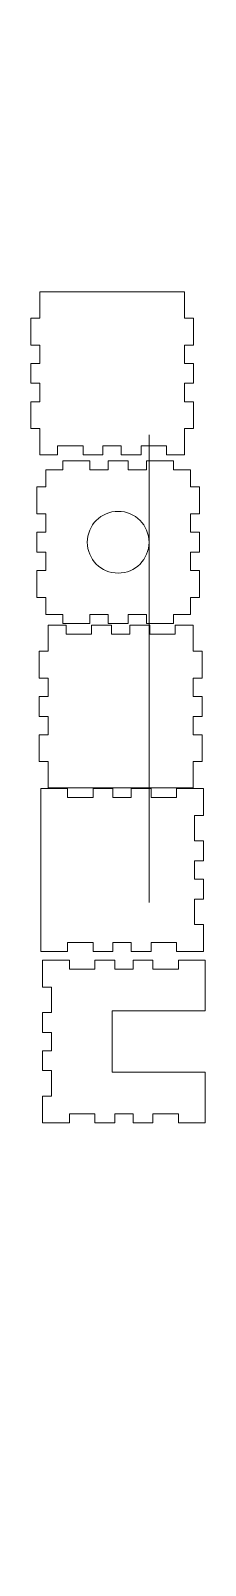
# Model space of a CAD drawing. Header units: inches. Extents: x 19.1 to 23.7, y -22 to 18.1.
import ezdxf

# ---------------------------------------------------------------- set-up
doc = ezdxf.new("R2010")
doc.units = ezdxf.units.IN
doc.header["$MEASUREMENT"] = 0
doc.layers.add('Layer 1', color=7, linetype='Continuous')

msp = doc.modelspace()

# ---------------------------------------------------------------- linework, layer by layer
at = {"layer": 'Layer 1', "lineweight": 9}
for points, knots in [([(22.237, 4.762), (22.237, 5.208), (21.876, 5.569), (21.43, 5.569), (21.43, 5.569), (20.984, 5.569), (20.623, 5.208), (20.623, 4.762), (20.623, 4.762), (20.623, 4.316), (20.984, 3.955), (21.43, 3.955), (21.43, 3.955), (21.876, 3.955), (22.237, 4.316), (22.237, 4.762), (22.237, 18.134), (22.237, -21.982), (22.237, 4.762)], [0, 0, 0, 0, 0.2, 0.2, 0.2, 0.2, 0.4, 0.4, 0.4, 0.4, 0.6, 0.6, 0.6, 0.6, 1, 1, 1, 1.000004, 1.000004, 1.000004, 1.000004]), ([(19.848, 11.304), (19.848, 11.304), (19.38, 11.304), (19.38, 11.304), (19.38, 11.304), (19.38, 11.304), (19.38, 10.62), (19.38, 10.62), (19.38, 10.62), (19.38, 10.62), (19.144, 10.62), (19.144, 10.62), (19.144, 10.62), (19.144, 10.62), (19.144, 9.916), (19.144, 9.916), (19.144, 9.916), (19.144, 9.916), (19.38, 9.916), (19.38, 9.916), (19.38, 9.916), (19.38, 9.916), (19.38, 9.436), (19.38, 9.436), (19.38, 9.436), (19.38, 9.436), (19.144, 9.436), (19.144, 9.436), (19.144, 9.436), (19.144, 9.436), (19.144, 8.916), (19.144, 8.916), (19.144, 8.916), (19.144, 8.916), (19.38, 8.916), (19.38, 8.916), (19.38, 8.916), (19.38, 8.916), (19.38, 8.436), (19.38, 8.436), (19.38, 8.436), (19.38, 8.436), (19.144, 8.436), (19.144, 8.436), (19.144, 8.436), (19.144, 8.436), (19.144, 7.732), (19.144, 7.732), (19.144, 7.732), (19.144, 7.732), (19.38, 7.732), (19.38, 7.732), (19.38, 7.732), (19.38, 7.732), (19.38, 7.048), (19.38, 7.048), (19.38, 7.048), (19.38, 7.048), (19.848, 7.048), (19.848, 7.048), (19.848, 7.048), (19.848, 7.048), (19.848, 7.284), (19.848, 7.284), (19.848, 7.284), (19.848, 7.284), (20.512, 7.284), (20.512, 7.284), (20.512, 7.284), (20.512, 7.284), (20.512, 7.048), (20.512, 7.048), (20.512, 7.048), (20.512, 7.048), (21.032, 7.048), (21.032, 7.048), (21.032, 7.048), (21.032, 7.048), (21.032, 7.284), (21.032, 7.284), (21.032, 7.284), (21.032, 7.284), (21.512, 7.284), (21.512, 7.284), (21.512, 7.284), (21.512, 7.284), (21.512, 7.048), (21.512, 7.048), (21.512, 7.048), (21.512, 7.048), (22.032, 7.048), (22.032, 7.048), (22.032, 7.048), (22.032, 7.048), (22.032, 7.284), (22.032, 7.284), (22.032, 7.284), (22.032, 7.284), (22.696, 7.284), (22.696, 7.284), (22.696, 7.284), (22.696, 7.284), (22.696, 7.048), (22.696, 7.048), (22.696, 7.048), (22.696, 7.048), (23.164, 7.048), (23.164, 7.048), (23.164, 7.048), (23.164, 7.048), (23.164, 7.732), (23.164, 7.732), (23.164, 7.732), (23.164, 7.732), (23.4, 7.732), (23.4, 7.732), (23.4, 7.732), (23.4, 7.732), (23.4, 8.436), (23.4, 8.436), (23.4, 8.436), (23.4, 8.436), (23.164, 8.436), (23.164, 8.436), (23.164, 8.436), (23.164, 8.436), (23.164, 8.916), (23.164, 8.916), (23.164, 8.916), (23.164, 8.916), (23.4, 8.916), (23.4, 8.916), (23.4, 8.916), (23.4, 8.916), (23.4, 9.436), (23.4, 9.436), (23.4, 9.436), (23.4, 9.436), (23.164, 9.436), (23.164, 9.436), (23.164, 9.436), (23.164, 9.436), (23.164, 9.916), (23.164, 9.916), (23.164, 9.916), (23.164, 9.916), (23.4, 9.916), (23.4, 9.916), (23.4, 9.916), (23.4, 9.916), (23.4, 10.62), (23.4, 10.62), (23.4, 10.62), (23.4, 10.62), (23.164, 10.62), (23.164, 10.62), (23.164, 10.62), (23.164, 10.62), (23.164, 11.304), (23.164, 11.304), (23.164, 11.304), (23.164, 11.304), (22.696, 11.304), (22.696, 11.304), (22.696, 11.304), (22.696, 11.304), (19.848, 11.304), (19.848, 11.304)], [0, 0, 0, 0, 0.023256, 0.023256, 0.023256, 0.023256, 0.046512, 0.046512, 0.046512, 0.046512, 0.069767, 0.069767, 0.069767, 0.069767, 0.093023, 0.093023, 0.093023, 0.093023, 0.116279, 0.116279, 0.116279, 0.116279, 0.139535, 0.139535, 0.139535, 0.139535, 0.162791, 0.162791, 0.162791, 0.162791, 0.186047, 0.186047, 0.186047, 0.186047, 0.209302, 0.209302, 0.209302, 0.209302, 0.232558, 0.232558, 0.232558, 0.232558, 0.255814, 0.255814, 0.255814, 0.255814, 0.27907, 0.27907, 0.27907, 0.27907, 0.302326, 0.302326, 0.302326, 0.302326, 0.325581, 0.325581, 0.325581, 0.325581, 0.348837, 0.348837, 0.348837, 0.348837, 0.372093, 0.372093, 0.372093, 0.372093, 0.395349, 0.395349, 0.395349, 0.395349, 0.418605, 0.418605, 0.418605, 0.418605, 0.44186, 0.44186, 0.44186, 0.44186, 0.465116, 0.465116, 0.465116, 0.465116, 0.488372, 0.488372, 0.488372, 0.488372, 0.511628, 0.511628, 0.511628, 0.511628, 0.534884, 0.534884, 0.534884, 0.534884, 0.55814, 0.55814, 0.55814, 0.55814, 0.581395, 0.581395, 0.581395, 0.581395, 0.604651, 0.604651, 0.604651, 0.604651, 0.627907, 0.627907, 0.627907, 0.627907, 0.651163, 0.651163, 0.651163, 0.651163, 0.674419, 0.674419, 0.674419, 0.674419, 0.697674, 0.697674, 0.697674, 0.697674, 0.72093, 0.72093, 0.72093, 0.72093, 0.744186, 0.744186, 0.744186, 0.744186, 0.767442, 0.767442, 0.767442, 0.767442, 0.790698, 0.790698, 0.790698, 0.790698, 0.813953, 0.813953, 0.813953, 0.813953, 0.837209, 0.837209, 0.837209, 0.837209, 0.860465, 0.860465, 0.860465, 0.860465, 0.883721, 0.883721, 0.883721, 0.883721, 0.906977, 0.906977, 0.906977, 0.906977, 0.930233, 0.930233, 0.930233, 0.930233, 0.953488, 0.953488, 0.953488, 0.953488, 1, 1, 1, 1]), ([(19.538, 6.654), (19.538, 6.654), (19.986, 6.654), (19.986, 6.654), (19.986, 6.654), (19.986, 6.654), (19.986, 6.89), (19.986, 6.89), (19.986, 6.89), (19.986, 6.89), (20.69, 6.89), (20.69, 6.89), (20.69, 6.89), (20.69, 6.89), (20.69, 6.654), (20.69, 6.654), (20.69, 6.654), (20.69, 6.654), (21.17, 6.654), (21.17, 6.654), (21.17, 6.654), (21.17, 6.654), (21.17, 6.89), (21.17, 6.89), (21.17, 6.89), (21.17, 6.89), (21.69, 6.89), (21.69, 6.89), (21.69, 6.89), (21.69, 6.89), (21.69, 6.654), (21.69, 6.654), (21.69, 6.654), (21.69, 6.654), (22.17, 6.654), (22.17, 6.654), (22.17, 6.654), (22.17, 6.654), (22.17, 6.89), (22.17, 6.89), (22.17, 6.89), (22.17, 6.89), (22.874, 6.89), (22.874, 6.89), (22.874, 6.89), (22.874, 6.89), (22.874, 6.654), (22.874, 6.654), (22.874, 6.654), (22.874, 6.654), (23.322, 6.654), (23.322, 6.654), (23.322, 6.654), (23.322, 6.654), (23.322, 6.206), (23.322, 6.206), (23.322, 6.206), (23.322, 6.206), (23.558, 6.206), (23.558, 6.206), (23.558, 6.206), (23.558, 6.206), (23.558, 5.502), (23.558, 5.502), (23.558, 5.502), (23.558, 5.502), (23.322, 5.502), (23.322, 5.502), (23.322, 5.502), (23.322, 5.502), (23.322, 5.022), (23.322, 5.022), (23.322, 5.022), (23.322, 5.022), (23.558, 5.022), (23.558, 5.022), (23.558, 5.022), (23.558, 5.022), (23.558, 4.502), (23.558, 4.502), (23.558, 4.502), (23.558, 4.502), (23.322, 4.502), (23.322, 4.502), (23.322, 4.502), (23.322, 4.502), (23.322, 4.022), (23.322, 4.022), (23.322, 4.022), (23.322, 4.022), (23.558, 4.022), (23.558, 4.022), (23.558, 4.022), (23.558, 4.022), (23.558, 3.318), (23.558, 3.318), (23.558, 3.318), (23.558, 3.318), (23.322, 3.318), (23.322, 3.318), (23.322, 3.318), (23.322, 3.318), (23.322, 2.87), (23.322, 2.87), (23.322, 2.87), (23.322, 2.87), (22.874, 2.87), (22.874, 2.87), (22.874, 2.87), (22.874, 2.87), (22.874, 2.634), (22.874, 2.634), (22.874, 2.634), (22.874, 2.634), (22.17, 2.634), (22.17, 2.634), (22.17, 2.634), (22.17, 2.634), (22.17, 2.87), (22.17, 2.87), (22.17, 2.87), (22.17, 2.87), (21.69, 2.87), (21.69, 2.87), (21.69, 2.87), (21.69, 2.87), (21.69, 2.634), (21.69, 2.634), (21.69, 2.634), (21.69, 2.634), (21.17, 2.634), (21.17, 2.634), (21.17, 2.634), (21.17, 2.634), (21.17, 2.87), (21.17, 2.87), (21.17, 2.87), (21.17, 2.87), (20.69, 2.87), (20.69, 2.87), (20.69, 2.87), (20.69, 2.87), (20.69, 2.634), (20.69, 2.634), (20.69, 2.634), (20.69, 2.634), (19.986, 2.634), (19.986, 2.634), (19.986, 2.634), (19.986, 2.634), (19.986, 2.87), (19.986, 2.87), (19.986, 2.87), (19.986, 2.87), (19.538, 2.87), (19.538, 2.87), (19.538, 2.87), (19.538, 2.87), (19.538, 3.318), (19.538, 3.318), (19.538, 3.318), (19.538, 3.318), (19.302, 3.318), (19.302, 3.318), (19.302, 3.318), (19.302, 3.318), (19.302, 4.022), (19.302, 4.022), (19.302, 4.022), (19.302, 4.022), (19.538, 4.022), (19.538, 4.022), (19.538, 4.022), (19.538, 4.022), (19.538, 4.502), (19.538, 4.502), (19.538, 4.502), (19.538, 4.502), (19.302, 4.502), (19.302, 4.502), (19.302, 4.502), (19.302, 4.502), (19.302, 5.022), (19.302, 5.022), (19.302, 5.022), (19.302, 5.022), (19.538, 5.022), (19.538, 5.022), (19.538, 5.022), (19.538, 5.022), (19.538, 5.502), (19.538, 5.502), (19.538, 5.502), (19.538, 5.502), (19.302, 5.502), (19.302, 5.502), (19.302, 5.502), (19.302, 5.502), (19.302, 6.206), (19.302, 6.206), (19.302, 6.206), (19.302, 6.206), (19.538, 6.206), (19.538, 6.206), (19.538, 6.206), (19.538, 6.206), (19.538, 6.654), (19.538, 6.654)], [0, 0, 0, 0, 0.018868, 0.018868, 0.018868, 0.018868, 0.037736, 0.037736, 0.037736, 0.037736, 0.056604, 0.056604, 0.056604, 0.056604, 0.075472, 0.075472, 0.075472, 0.075472, 0.09434, 0.09434, 0.09434, 0.09434, 0.113208, 0.113208, 0.113208, 0.113208, 0.132075, 0.132075, 0.132075, 0.132075, 0.150943, 0.150943, 0.150943, 0.150943, 0.169811, 0.169811, 0.169811, 0.169811, 0.188679, 0.188679, 0.188679, 0.188679, 0.207547, 0.207547, 0.207547, 0.207547, 0.226415, 0.226415, 0.226415, 0.226415, 0.245283, 0.245283, 0.245283, 0.245283, 0.264151, 0.264151, 0.264151, 0.264151, 0.283019, 0.283019, 0.283019, 0.283019, 0.301887, 0.301887, 0.301887, 0.301887, 0.320755, 0.320755, 0.320755, 0.320755, 0.339623, 0.339623, 0.339623, 0.339623, 0.358491, 0.358491, 0.358491, 0.358491, 0.377358, 0.377358, 0.377358, 0.377358, 0.396226, 0.396226, 0.396226, 0.396226, 0.415094, 0.415094, 0.415094, 0.415094, 0.433962, 0.433962, 0.433962, 0.433962, 0.45283, 0.45283, 0.45283, 0.45283, 0.471698, 0.471698, 0.471698, 0.471698, 0.490566, 0.490566, 0.490566, 0.490566, 0.509434, 0.509434, 0.509434, 0.509434, 0.528302, 0.528302, 0.528302, 0.528302, 0.54717, 0.54717, 0.54717, 0.54717, 0.566038, 0.566038, 0.566038, 0.566038, 0.584906, 0.584906, 0.584906, 0.584906, 0.603774, 0.603774, 0.603774, 0.603774, 0.622642, 0.622642, 0.622642, 0.622642, 0.641509, 0.641509, 0.641509, 0.641509, 0.660377, 0.660377, 0.660377, 0.660377, 0.679245, 0.679245, 0.679245, 0.679245, 0.698113, 0.698113, 0.698113, 0.698113, 0.716981, 0.716981, 0.716981, 0.716981, 0.735849, 0.735849, 0.735849, 0.735849, 0.754717, 0.754717, 0.754717, 0.754717, 0.773585, 0.773585, 0.773585, 0.773585, 0.792453, 0.792453, 0.792453, 0.792453, 0.811321, 0.811321, 0.811321, 0.811321, 0.830189, 0.830189, 0.830189, 0.830189, 0.849057, 0.849057, 0.849057, 0.849057, 0.867925, 0.867925, 0.867925, 0.867925, 0.886792, 0.886792, 0.886792, 0.886792, 0.90566, 0.90566, 0.90566, 0.90566, 0.924528, 0.924528, 0.924528, 0.924528, 0.943396, 0.943396, 0.943396, 0.943396, 0.962264, 0.962264, 0.962264, 0.962264, 1, 1, 1, 1]), ([(22.92, -1.658), (22.92, -1.658), (23.388, -1.658), (23.388, -1.658), (23.388, -1.658), (23.388, -1.658), (23.388, -0.974), (23.388, -0.974), (23.388, -0.974), (23.388, -0.974), (23.624, -0.974), (23.624, -0.974), (23.624, -0.974), (23.624, -0.974), (23.624, -0.27), (23.624, -0.27), (23.624, -0.27), (23.624, -0.27), (23.388, -0.27), (23.388, -0.27), (23.388, -0.27), (23.388, -0.27), (23.388, 0.21), (23.388, 0.21), (23.388, 0.21), (23.388, 0.21), (23.624, 0.21), (23.624, 0.21), (23.624, 0.21), (23.624, 0.21), (23.624, 0.73), (23.624, 0.73), (23.624, 0.73), (23.624, 0.73), (23.388, 0.73), (23.388, 0.73), (23.388, 0.73), (23.388, 0.73), (23.388, 1.21), (23.388, 1.21), (23.388, 1.21), (23.388, 1.21), (23.624, 1.21), (23.624, 1.21), (23.624, 1.21), (23.624, 1.21), (23.624, 1.914), (23.624, 1.914), (23.624, 1.914), (23.624, 1.914), (23.388, 1.914), (23.388, 1.914), (23.388, 1.914), (23.388, 1.914), (23.388, 2.598), (23.388, 2.598), (23.388, 2.598), (23.388, 2.598), (22.92, 2.598), (22.92, 2.598), (22.92, 2.598), (22.92, 2.598), (22.92, 2.362), (22.92, 2.362), (22.92, 2.362), (22.92, 2.362), (22.256, 2.362), (22.256, 2.362), (22.256, 2.362), (22.256, 2.362), (22.256, 2.598), (22.256, 2.598), (22.256, 2.598), (22.256, 2.598), (21.736, 2.598), (21.736, 2.598), (21.736, 2.598), (21.736, 2.598), (21.736, 2.362), (21.736, 2.362), (21.736, 2.362), (21.736, 2.362), (21.256, 2.362), (21.256, 2.362), (21.256, 2.362), (21.256, 2.362), (21.256, 2.598), (21.256, 2.598), (21.256, 2.598), (21.256, 2.598), (20.736, 2.598), (20.736, 2.598), (20.736, 2.598), (20.736, 2.598), (20.736, 2.362), (20.736, 2.362), (20.736, 2.362), (20.736, 2.362), (20.072, 2.362), (20.072, 2.362), (20.072, 2.362), (20.072, 2.362), (20.072, 2.598), (20.072, 2.598), (20.072, 2.598), (20.072, 2.598), (19.604, 2.598), (19.604, 2.598), (19.604, 2.598), (19.604, 2.598), (19.604, 1.914), (19.604, 1.914), (19.604, 1.914), (19.604, 1.914), (19.368, 1.914), (19.368, 1.914), (19.368, 1.914), (19.368, 1.914), (19.368, 1.21), (19.368, 1.21), (19.368, 1.21), (19.368, 1.21), (19.604, 1.21), (19.604, 1.21), (19.604, 1.21), (19.604, 1.21), (19.604, 0.73), (19.604, 0.73), (19.604, 0.73), (19.604, 0.73), (19.368, 0.73), (19.368, 0.73), (19.368, 0.73), (19.368, 0.73), (19.368, 0.21), (19.368, 0.21), (19.368, 0.21), (19.368, 0.21), (19.604, 0.21), (19.604, 0.21), (19.604, 0.21), (19.604, 0.21), (19.604, -0.27), (19.604, -0.27), (19.604, -0.27), (19.604, -0.27), (19.368, -0.27), (19.368, -0.27), (19.368, -0.27), (19.368, -0.27), (19.368, -0.974), (19.368, -0.974), (19.368, -0.974), (19.368, -0.974), (19.604, -0.974), (19.604, -0.974), (19.604, -0.974), (19.604, -0.974), (19.604, -1.658), (19.604, -1.658), (19.604, -1.658), (19.604, -1.658), (20.072, -1.658), (20.072, -1.658), (20.072, -1.658), (20.072, -1.658), (22.92, -1.658), (22.92, -1.658)], [0, 0, 0, 0, 0.023256, 0.023256, 0.023256, 0.023256, 0.046512, 0.046512, 0.046512, 0.046512, 0.069767, 0.069767, 0.069767, 0.069767, 0.093023, 0.093023, 0.093023, 0.093023, 0.116279, 0.116279, 0.116279, 0.116279, 0.139535, 0.139535, 0.139535, 0.139535, 0.162791, 0.162791, 0.162791, 0.162791, 0.186047, 0.186047, 0.186047, 0.186047, 0.209302, 0.209302, 0.209302, 0.209302, 0.232558, 0.232558, 0.232558, 0.232558, 0.255814, 0.255814, 0.255814, 0.255814, 0.27907, 0.27907, 0.27907, 0.27907, 0.302326, 0.302326, 0.302326, 0.302326, 0.325581, 0.325581, 0.325581, 0.325581, 0.348837, 0.348837, 0.348837, 0.348837, 0.372093, 0.372093, 0.372093, 0.372093, 0.395349, 0.395349, 0.395349, 0.395349, 0.418605, 0.418605, 0.418605, 0.418605, 0.44186, 0.44186, 0.44186, 0.44186, 0.465116, 0.465116, 0.465116, 0.465116, 0.488372, 0.488372, 0.488372, 0.488372, 0.511628, 0.511628, 0.511628, 0.511628, 0.534884, 0.534884, 0.534884, 0.534884, 0.55814, 0.55814, 0.55814, 0.55814, 0.581395, 0.581395, 0.581395, 0.581395, 0.604651, 0.604651, 0.604651, 0.604651, 0.627907, 0.627907, 0.627907, 0.627907, 0.651163, 0.651163, 0.651163, 0.651163, 0.674419, 0.674419, 0.674419, 0.674419, 0.697674, 0.697674, 0.697674, 0.697674, 0.72093, 0.72093, 0.72093, 0.72093, 0.744186, 0.744186, 0.744186, 0.744186, 0.767442, 0.767442, 0.767442, 0.767442, 0.790698, 0.790698, 0.790698, 0.790698, 0.813953, 0.813953, 0.813953, 0.813953, 0.837209, 0.837209, 0.837209, 0.837209, 0.860465, 0.860465, 0.860465, 0.860465, 0.883721, 0.883721, 0.883721, 0.883721, 0.906977, 0.906977, 0.906977, 0.906977, 0.930233, 0.930233, 0.930233, 0.930233, 0.953488, 0.953488, 0.953488, 0.953488, 1, 1, 1, 1]), ([(19.406, -5.231), (19.406, -5.231), (19.406, -5.935), (19.406, -5.935), (19.406, -5.935), (19.406, -5.935), (20.11, -5.935), (20.11, -5.935), (20.11, -5.935), (20.11, -5.935), (20.11, -5.699), (20.11, -5.699), (20.11, -5.699), (20.11, -5.699), (20.774, -5.699), (20.774, -5.699), (20.774, -5.699), (20.774, -5.699), (20.774, -5.935), (20.774, -5.935), (20.774, -5.935), (20.774, -5.935), (21.294, -5.935), (21.294, -5.935), (21.294, -5.935), (21.294, -5.935), (21.294, -5.699), (21.294, -5.699), (21.294, -5.699), (21.294, -5.699), (21.774, -5.699), (21.774, -5.699), (21.774, -5.699), (21.774, -5.699), (21.774, -5.935), (21.774, -5.935), (21.774, -5.935), (21.774, -5.935), (22.294, -5.935), (22.294, -5.935), (22.294, -5.935), (22.294, -5.935), (22.294, -5.699), (22.294, -5.699), (22.294, -5.699), (22.294, -5.699), (22.958, -5.699), (22.958, -5.699), (22.958, -5.699), (22.958, -5.699), (22.958, -5.935), (22.958, -5.935), (22.958, -5.935), (22.958, -5.935), (23.662, -5.935), (23.662, -5.935), (23.662, -5.935), (23.662, -5.935), (23.662, -5.231), (23.662, -5.231), (23.662, -5.231), (23.662, -5.231), (23.426, -5.231), (23.426, -5.231), (23.426, -5.231), (23.426, -5.231), (23.426, -4.567), (23.426, -4.567), (23.426, -4.567), (23.426, -4.567), (23.662, -4.567), (23.662, -4.567), (23.662, -4.567), (23.662, -4.567), (23.662, -4.047), (23.662, -4.047), (23.662, -4.047), (23.662, -4.047), (23.426, -4.047), (23.426, -4.047), (23.426, -4.047), (23.426, -4.047), (23.426, -3.567), (23.426, -3.567), (23.426, -3.567), (23.426, -3.567), (23.662, -3.567), (23.662, -3.567), (23.662, -3.567), (23.662, -3.567), (23.662, -3.047), (23.662, -3.047), (23.662, -3.047), (23.662, -3.047), (23.426, -3.047), (23.426, -3.047), (23.426, -3.047), (23.426, -3.047), (23.426, -2.383), (23.426, -2.383), (23.426, -2.383), (23.426, -2.383), (23.662, -2.383), (23.662, -2.383), (23.662, -2.383), (23.662, -2.383), (23.662, -1.679), (23.662, -1.679), (23.662, -1.679), (23.662, -1.679), (22.958, -1.679), (22.958, -1.679), (22.958, -1.679), (22.958, -1.679), (22.958, -1.915), (22.958, -1.915), (22.958, -1.915), (22.958, -1.915), (22.294, -1.915), (22.294, -1.915), (22.294, -1.915), (22.294, -1.915), (22.294, -1.679), (22.294, -1.679), (22.294, -1.679), (22.294, -1.679), (21.774, -1.679), (21.774, -1.679), (21.774, -1.679), (21.774, -1.679), (21.774, -1.915), (21.774, -1.915), (21.774, -1.915), (21.774, -1.915), (21.294, -1.915), (21.294, -1.915), (21.294, -1.915), (21.294, -1.915), (21.294, -1.679), (21.294, -1.679), (21.294, -1.679), (21.294, -1.679), (20.774, -1.679), (20.774, -1.679), (20.774, -1.679), (20.774, -1.679), (20.774, -1.915), (20.774, -1.915), (20.774, -1.915), (20.774, -1.915), (20.11, -1.915), (20.11, -1.915), (20.11, -1.915), (20.11, -1.915), (20.11, -1.679), (20.11, -1.679), (20.11, -1.679), (20.11, -1.679), (19.406, -1.679), (19.406, -1.679), (19.406, -1.679), (19.406, -1.679), (19.406, -2.383), (19.406, -2.383)], [0, 0, 0, 0, 0.02381, 0.02381, 0.02381, 0.02381, 0.047619, 0.047619, 0.047619, 0.047619, 0.071429, 0.071429, 0.071429, 0.071429, 0.095238, 0.095238, 0.095238, 0.095238, 0.119048, 0.119048, 0.119048, 0.119048, 0.142857, 0.142857, 0.142857, 0.142857, 0.166667, 0.166667, 0.166667, 0.166667, 0.190476, 0.190476, 0.190476, 0.190476, 0.214286, 0.214286, 0.214286, 0.214286, 0.238095, 0.238095, 0.238095, 0.238095, 0.261905, 0.261905, 0.261905, 0.261905, 0.285714, 0.285714, 0.285714, 0.285714, 0.309524, 0.309524, 0.309524, 0.309524, 0.333333, 0.333333, 0.333333, 0.333333, 0.357143, 0.357143, 0.357143, 0.357143, 0.380952, 0.380952, 0.380952, 0.380952, 0.404762, 0.404762, 0.404762, 0.404762, 0.428571, 0.428571, 0.428571, 0.428571, 0.452381, 0.452381, 0.452381, 0.452381, 0.47619, 0.47619, 0.47619, 0.47619, 0.5, 0.5, 0.5, 0.5, 0.52381, 0.52381, 0.52381, 0.52381, 0.547619, 0.547619, 0.547619, 0.547619, 0.571429, 0.571429, 0.571429, 0.571429, 0.595238, 0.595238, 0.595238, 0.595238, 0.619048, 0.619048, 0.619048, 0.619048, 0.642857, 0.642857, 0.642857, 0.642857, 0.666667, 0.666667, 0.666667, 0.666667, 0.690476, 0.690476, 0.690476, 0.690476, 0.714286, 0.714286, 0.714286, 0.714286, 0.738095, 0.738095, 0.738095, 0.738095, 0.761905, 0.761905, 0.761905, 0.761905, 0.785714, 0.785714, 0.785714, 0.785714, 0.809524, 0.809524, 0.809524, 0.809524, 0.833333, 0.833333, 0.833333, 0.833333, 0.857143, 0.857143, 0.857143, 0.857143, 0.880952, 0.880952, 0.880952, 0.880952, 0.904762, 0.904762, 0.904762, 0.904762, 0.928571, 0.928571, 0.928571, 0.928571, 0.952381, 0.952381, 0.952381, 0.952381, 1, 1, 1, 1]), ([(23.707, -6.867), (23.707, -6.867), (23.707, -6.163), (23.707, -6.163), (23.707, -6.163), (23.707, -6.163), (23.003, -6.163), (23.003, -6.163), (23.003, -6.163), (23.003, -6.163), (23.003, -6.399), (23.003, -6.399), (23.003, -6.399), (23.003, -6.399), (22.339, -6.399), (22.339, -6.399), (22.339, -6.399), (22.339, -6.399), (22.339, -6.163), (22.339, -6.163), (22.339, -6.163), (22.339, -6.163), (21.819, -6.163), (21.819, -6.163), (21.819, -6.163), (21.819, -6.163), (21.819, -6.399), (21.819, -6.399), (21.819, -6.399), (21.819, -6.399), (21.339, -6.399), (21.339, -6.399), (21.339, -6.399), (21.339, -6.399), (21.339, -6.163), (21.339, -6.163), (21.339, -6.163), (21.339, -6.163), (20.819, -6.163), (20.819, -6.163), (20.819, -6.163), (20.819, -6.163), (20.819, -6.399), (20.819, -6.399), (20.819, -6.399), (20.819, -6.399), (20.155, -6.399), (20.155, -6.399), (20.155, -6.399), (20.155, -6.399), (20.155, -6.163), (20.155, -6.163), (20.155, -6.163), (20.155, -6.163), (19.451, -6.163), (19.451, -6.163), (19.451, -6.163), (19.451, -6.163), (19.451, -6.867), (19.451, -6.867), (19.451, -6.867), (19.451, -6.867), (19.687, -6.867), (19.687, -6.867), (19.687, -6.867), (19.687, -6.867), (19.687, -7.531), (19.687, -7.531), (19.687, -7.531), (19.687, -7.531), (19.451, -7.531), (19.451, -7.531), (19.451, -7.531), (19.451, -7.531), (19.451, -8.051), (19.451, -8.051), (19.451, -8.051), (19.451, -8.051), (19.687, -8.051), (19.687, -8.051), (19.687, -8.051), (19.687, -8.051), (19.687, -8.531), (19.687, -8.531), (19.687, -8.531), (19.687, -8.531), (19.451, -8.531), (19.451, -8.531), (19.451, -8.531), (19.451, -8.531), (19.451, -9.051), (19.451, -9.051), (19.451, -9.051), (19.451, -9.051), (19.687, -9.051), (19.687, -9.051), (19.687, -9.051), (19.687, -9.051), (19.687, -9.715), (19.687, -9.715), (19.687, -9.715), (19.687, -9.715), (19.451, -9.715), (19.451, -9.715), (19.451, -9.715), (19.451, -9.715), (19.451, -10.419), (19.451, -10.419), (19.451, -10.419), (19.451, -10.419), (20.155, -10.419), (20.155, -10.419), (20.155, -10.419), (20.155, -10.419), (20.155, -10.183), (20.155, -10.183), (20.155, -10.183), (20.155, -10.183), (20.819, -10.183), (20.819, -10.183), (20.819, -10.183), (20.819, -10.183), (20.819, -10.419), (20.819, -10.419), (20.819, -10.419), (20.819, -10.419), (21.339, -10.419), (21.339, -10.419), (21.339, -10.419), (21.339, -10.419), (21.339, -10.183), (21.339, -10.183), (21.339, -10.183), (21.339, -10.183), (21.819, -10.183), (21.819, -10.183), (21.819, -10.183), (21.819, -10.183), (21.819, -10.419), (21.819, -10.419), (21.819, -10.419), (21.819, -10.419), (22.339, -10.419), (22.339, -10.419), (22.339, -10.419), (22.339, -10.419), (22.339, -10.183), (22.339, -10.183), (22.339, -10.183), (22.339, -10.183), (23.003, -10.183), (23.003, -10.183), (23.003, -10.183), (23.003, -10.183), (23.003, -10.419), (23.003, -10.419), (23.003, -10.419), (23.003, -10.419), (23.707, -10.419), (23.707, -10.419), (23.707, -10.419), (23.707, -10.419), (23.707, -9.715), (23.707, -9.715)], [0, 0, 0, 0, 0.02381, 0.02381, 0.02381, 0.02381, 0.047619, 0.047619, 0.047619, 0.047619, 0.071429, 0.071429, 0.071429, 0.071429, 0.095238, 0.095238, 0.095238, 0.095238, 0.119048, 0.119048, 0.119048, 0.119048, 0.142857, 0.142857, 0.142857, 0.142857, 0.166667, 0.166667, 0.166667, 0.166667, 0.190476, 0.190476, 0.190476, 0.190476, 0.214286, 0.214286, 0.214286, 0.214286, 0.238095, 0.238095, 0.238095, 0.238095, 0.261905, 0.261905, 0.261905, 0.261905, 0.285714, 0.285714, 0.285714, 0.285714, 0.309524, 0.309524, 0.309524, 0.309524, 0.333333, 0.333333, 0.333333, 0.333333, 0.357143, 0.357143, 0.357143, 0.357143, 0.380952, 0.380952, 0.380952, 0.380952, 0.404762, 0.404762, 0.404762, 0.404762, 0.428571, 0.428571, 0.428571, 0.428571, 0.452381, 0.452381, 0.452381, 0.452381, 0.47619, 0.47619, 0.47619, 0.47619, 0.5, 0.5, 0.5, 0.5, 0.52381, 0.52381, 0.52381, 0.52381, 0.547619, 0.547619, 0.547619, 0.547619, 0.571429, 0.571429, 0.571429, 0.571429, 0.595238, 0.595238, 0.595238, 0.595238, 0.619048, 0.619048, 0.619048, 0.619048, 0.642857, 0.642857, 0.642857, 0.642857, 0.666667, 0.666667, 0.666667, 0.666667, 0.690476, 0.690476, 0.690476, 0.690476, 0.714286, 0.714286, 0.714286, 0.714286, 0.738095, 0.738095, 0.738095, 0.738095, 0.761905, 0.761905, 0.761905, 0.761905, 0.785714, 0.785714, 0.785714, 0.785714, 0.809524, 0.809524, 0.809524, 0.809524, 0.833333, 0.833333, 0.833333, 0.833333, 0.857143, 0.857143, 0.857143, 0.857143, 0.880952, 0.880952, 0.880952, 0.880952, 0.904762, 0.904762, 0.904762, 0.904762, 0.928571, 0.928571, 0.928571, 0.928571, 0.952381, 0.952381, 0.952381, 0.952381, 1, 1, 1, 1]), ([(23.707, -7.491), (23.707, -7.491), (21.269, -7.491), (21.269, -7.491), (21.269, -7.491), (21.269, -7.491), (21.269, -9.091), (21.269, -9.091), (21.269, -9.091), (21.269, -9.091), (23.707, -9.091), (23.707, -9.091)], [0, 0, 0, 0, 0.25, 0.25, 0.25, 0.25, 0.5, 0.5, 0.5, 0.5, 1, 1, 1, 1])]:
    msp.add_open_spline(points, degree=3, knots=knots, dxfattribs=at)
for points in [[(19.406, -2.383), (19.406, -2.383), (19.406, -5.231), (19.406, -5.231)], [(23.707, -7.491), (23.707, -7.491), (23.707, -6.867), (23.707, -6.867)], [(23.707, -9.715), (23.707, -9.715), (23.707, -9.091), (23.707, -9.091)]]:
    msp.add_open_spline(points, degree=3, dxfattribs=at)

doc.saveas('drawing.dxf')
